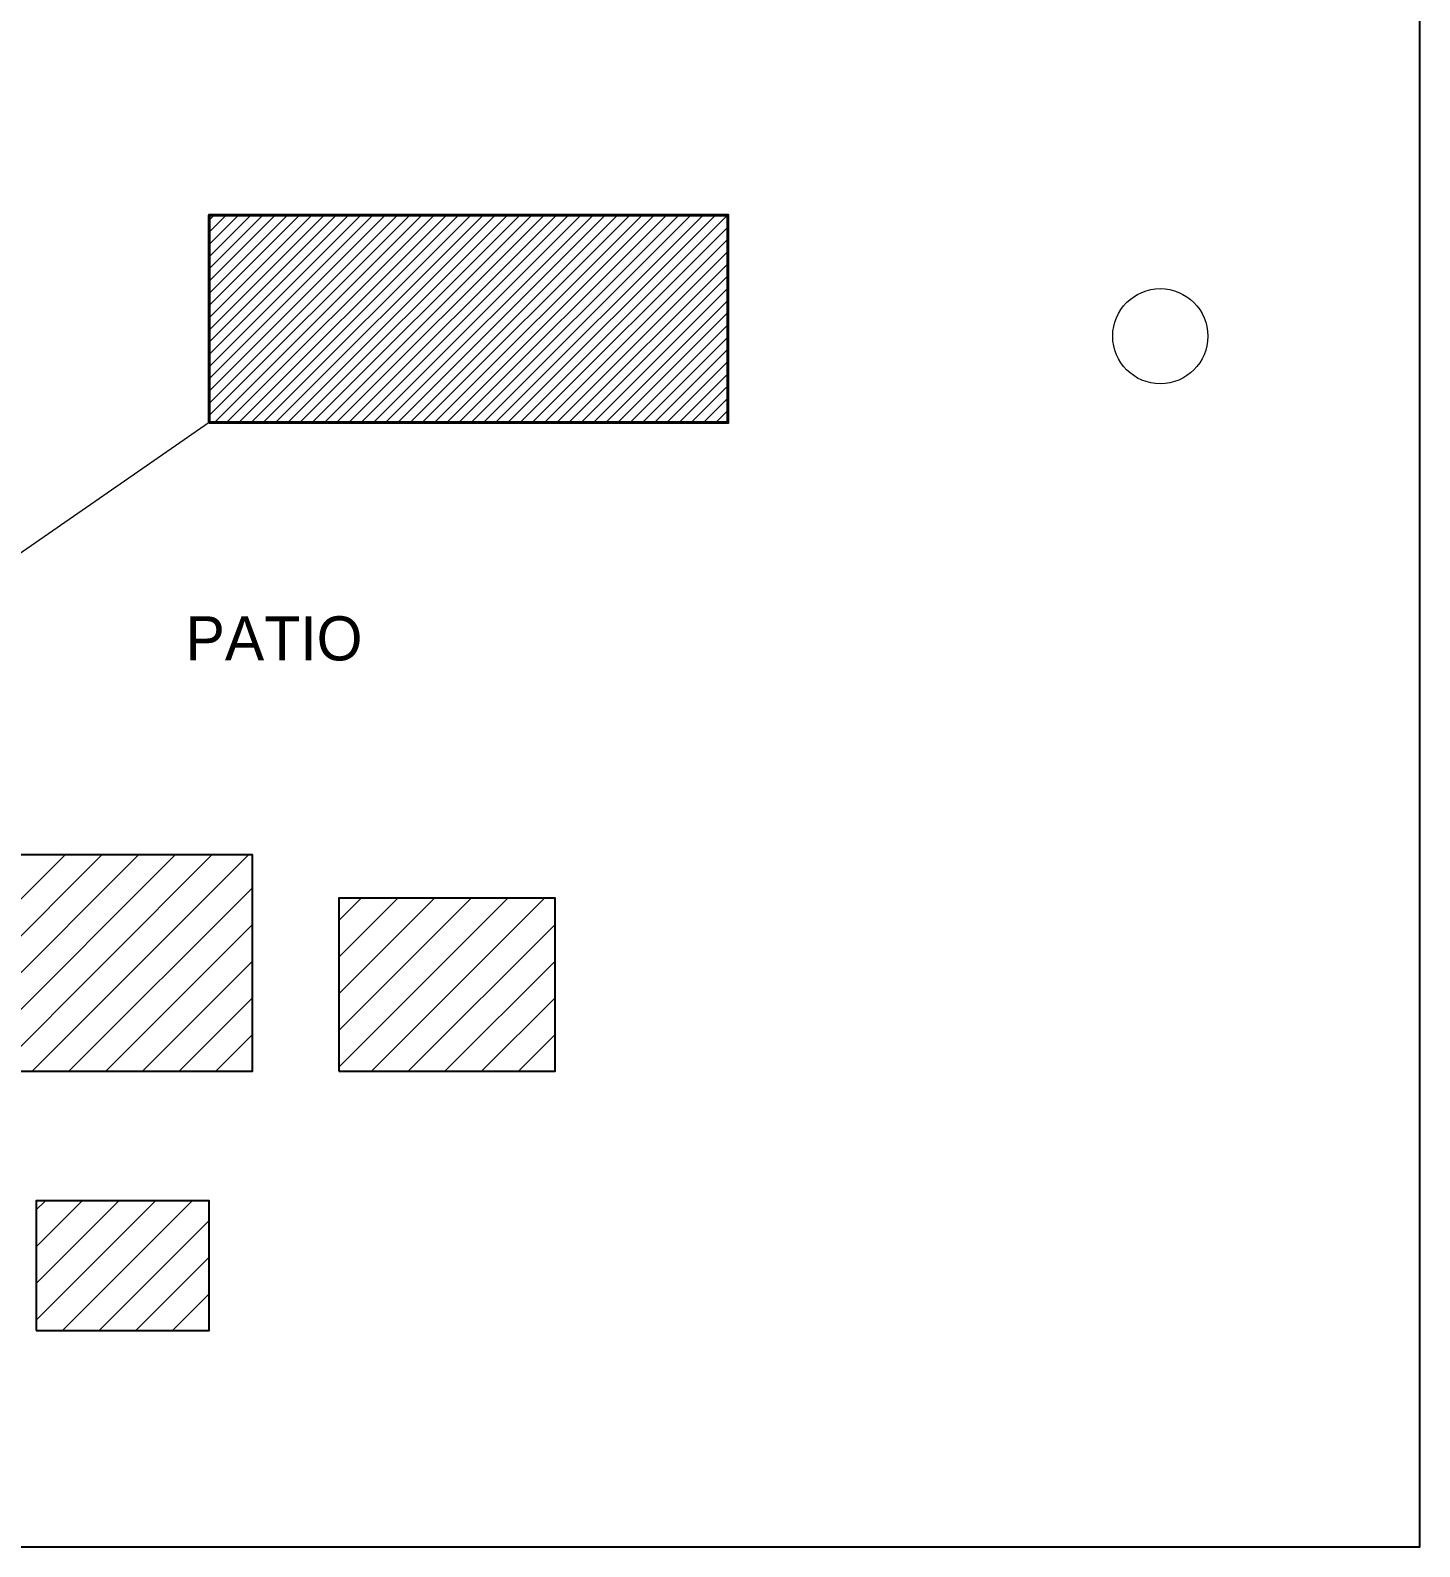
# Model space of a CAD drawing. Header units: metres. Extents: x -8 to 108, y -29 to 108.
# Drawn here: x 43.7 to 108, y -8 to 62.2 of the extents above; entities that cross this region are included whole.
import ezdxf
from ezdxf.enums import TextEntityAlignment as Align

# ---------------------------------------------------------------- set-up
doc = ezdxf.new("R2010")
doc.units = ezdxf.units.M
for name, color, linetype, lineweight in [('arbol', 7, 'CONTINUOUS', 18), ('destacado', 7, 'CONTINUOUS', 40), ('edificio', 7, 'CONTINUOUS', 25), ('hatch', 7, 'CONTINUOUS', 9), ('marco-fino', 7, 'CONTINUOUS', 25), ('marco-medio', 7, 'CONTINUOUS', 40), ('proyeccion', 7, 'CONTINUOUS', 15), ('texto-suave', 7, 'CONTINUOUS', 5)]:
    doc.layers.add(name, color=color, linetype=linetype, lineweight=lineweight)

msp = doc.modelspace()

# ---------------------------------------------------------------- linework, layer by layer
at = {"layer": 'arbol'}
msp.add_circle((96, 48), 2.2, dxfattribs=at)
at = {"layer": 'destacado'}
msp.add_lwpolyline([(52, 44), (76, 44), (76, 53.6), (52, 53.6)], close=True, dxfattribs=at)
at = {"layer": 'edificio'}
for points in [[(52, 44), (76, 44), (76, 53.6), (52, 53.6)], [(40, 14), (54, 14), (54, 24), (40, 24)], [(58, 14), (68, 14), (68, 22), (58, 22)], [(44, 2), (52, 2), (52, 8), (44, 8)]]:
    msp.add_lwpolyline(points, close=True, dxfattribs=at)
at = {"layer": 'hatch'}
for p, q in [((52, 45.456), (60.144, 53.6)), ((52, 47.153), (58.447, 53.6)), ((52, 48.85), (56.75, 53.6)), ((52, 50.547), (55.053, 53.6)), ((52, 52.244), (53.356, 53.6)), ((52, 45.456), (60.144, 53.6)), ((52, 47.153), (58.447, 53.6)), ((52, 48.85), (56.75, 53.6)), ((52, 50.547), (55.053, 53.6)), ((52, 52.244), (53.356, 53.6)), ((52, 44.324), (61.276, 53.6)), ((52, 44.89), (60.71, 53.6)), ((52, 45.456), (60.144, 53.6)), ((52, 46.022), (59.578, 53.6)), ((52, 46.587), (59.013, 53.6)), ((52, 47.153), (58.447, 53.6)), ((52, 47.719), (57.881, 53.6)), ((52, 48.284), (57.316, 53.6)), ((52, 48.85), (56.75, 53.6)), ((52, 49.416), (56.184, 53.6)), ((52, 49.981), (55.619, 53.6)), ((52, 50.547), (55.053, 53.6)), ((52, 51.113), (54.487, 53.6)), ((52, 51.678), (53.922, 53.6)), ((52, 52.244), (53.356, 53.6)), ((52, 52.81), (52.79, 53.6)), ((52, 53.375), (52.225, 53.6)), ((52.241, 44), (61.841, 53.6)), ((52.241, 44), (61.841, 53.6)), ((52.241, 44), (61.841, 53.6)), ((52.807, 44), (62.407, 53.6)), ((53.373, 44), (62.973, 53.6)), ((53.938, 44), (63.538, 53.6)), ((53.938, 44), (63.538, 53.6)), ((53.938, 44), (63.538, 53.6)), ((54.504, 44), (64.104, 53.6)), ((55.07, 44), (64.67, 53.6)), ((55.635, 44), (65.235, 53.6)), ((55.635, 44), (65.235, 53.6)), ((55.635, 44), (65.235, 53.6)), ((56.201, 44), (65.801, 53.6)), ((56.767, 44), (66.367, 53.6)), ((57.332, 44), (66.932, 53.6)), ((57.332, 44), (66.932, 53.6)), ((57.332, 44), (66.932, 53.6)), ((57.898, 44), (67.498, 53.6)), ((58.464, 44), (68.064, 53.6)), ((59.029, 44), (68.629, 53.6)), ((59.029, 44), (68.629, 53.6)), ((59.029, 44), (68.629, 53.6)), ((59.595, 44), (69.195, 53.6)), ((60.161, 44), (69.761, 53.6)), ((60.726, 44), (70.326, 53.6)), ((60.726, 44), (70.326, 53.6)), ((60.726, 44), (70.326, 53.6)), ((61.292, 44), (70.892, 53.6)), ((61.858, 44), (71.458, 53.6)), ((62.424, 44), (72.024, 53.6)), ((62.424, 44), (72.024, 53.6)), ((62.424, 44), (72.024, 53.6)), ((62.989, 44), (72.589, 53.6)), ((63.555, 44), (73.155, 53.6)), ((64.121, 44), (73.721, 53.6)), ((64.121, 44), (73.721, 53.6)), ((64.121, 44), (73.721, 53.6)), ((64.686, 44), (74.286, 53.6)), ((65.252, 44), (74.852, 53.6)), ((65.818, 44), (75.418, 53.6)), ((65.818, 44), (75.418, 53.6)), ((65.818, 44), (75.418, 53.6)), ((66.383, 44), (75.983, 53.6)), ((66.949, 44), (76, 53.051)), ((67.515, 44), (76, 52.485)), ((67.515, 44), (76, 52.485)), ((67.515, 44), (76, 52.485)), ((68.08, 44), (76, 51.92)), ((68.646, 44), (76, 51.354)), ((69.212, 44), (76, 50.788)), ((69.212, 44), (76, 50.788)), ((69.212, 44), (76, 50.788)), ((69.777, 44), (76, 50.223)), ((70.343, 44), (76, 49.657)), ((70.909, 44), (76, 49.091)), ((70.909, 44), (76, 49.091)), ((70.909, 44), (76, 49.091)), ((71.475, 44), (76, 48.525)), ((72.04, 44), (76, 47.96)), ((72.606, 44), (76, 47.394)), ((72.606, 44), (76, 47.394)), ((72.606, 44), (76, 47.394)), ((73.172, 44), (76, 46.828)), ((73.737, 44), (76, 46.263)), ((74.303, 44), (76, 45.697)), ((74.303, 44), (76, 45.697)), ((74.303, 44), (76, 45.697)), ((74.869, 44), (76, 45.131)), ((75.434, 44), (76, 44.566)), ((40, 15.274), (48.726, 24)), ((40, 16.971), (47.029, 24)), ((40, 18.668), (45.332, 24)), ((40.424, 14), (50.424, 24)), ((42.121, 14), (52.121, 24)), ((43.818, 14), (53.818, 24)), ((45.515, 14), (54, 22.485)), ((58, 14.182), (65.818, 22)), ((58, 15.879), (64.121, 22)), ((58, 17.576), (62.424, 22)), ((58, 19.274), (60.726, 22)), ((58, 20.971), (59.029, 22)), ((59.515, 14), (67.515, 22)), ((47.212, 14), (54, 20.788)), ((61.212, 14), (68, 20.788)), ((48.909, 14), (54, 19.091)), ((62.909, 14), (68, 19.091)), ((50.606, 14), (54, 17.394)), ((64.606, 14), (68, 17.394)), ((52.303, 14), (54, 15.697)), ((66.303, 14), (68, 15.697)), ((44, 2.485), (49.515, 8)), ((44, 4.182), (47.818, 8)), ((44, 5.879), (46.121, 8)), ((44, 7.576), (44.424, 8)), ((45.212, 2), (51.212, 8)), ((46.909, 2), (52, 7.091)), ((48.606, 2), (52, 5.394)), ((50.303, 2), (52, 3.697))]:
    msp.add_line(p, q, dxfattribs=at)
at = {"layer": 'marco-fino'}
for points in [[(-8, -8), (108, -8), (108, 108), (-8, 108)], [(52, 44), (76, 44), (76, 53.6), (52, 53.6)], [(40, 14), (54, 14), (54, 24), (40, 24)], [(58, 14), (68, 14), (68, 22), (58, 22)], [(44, 2), (52, 2), (52, 8), (44, 8)]]:
    msp.add_lwpolyline(points, close=True, dxfattribs=at)
at = {"layer": 'marco-medio'}
msp.add_lwpolyline([(52, 44), (76, 44), (76, 53.6), (52, 53.6)], close=True, dxfattribs=at)
at = {"layer": 'proyeccion'}
msp.add_line((52, 44), (0, 8), dxfattribs=at)

# ---------------------------------------------------------------- texts
at = {"layer": 'texto-suave'}
msp.add_text('PATIO', height=2.04, dxfattribs=at).set_placement((55, 33), align=Align.CENTER)

doc.saveas('drawing.dxf')
